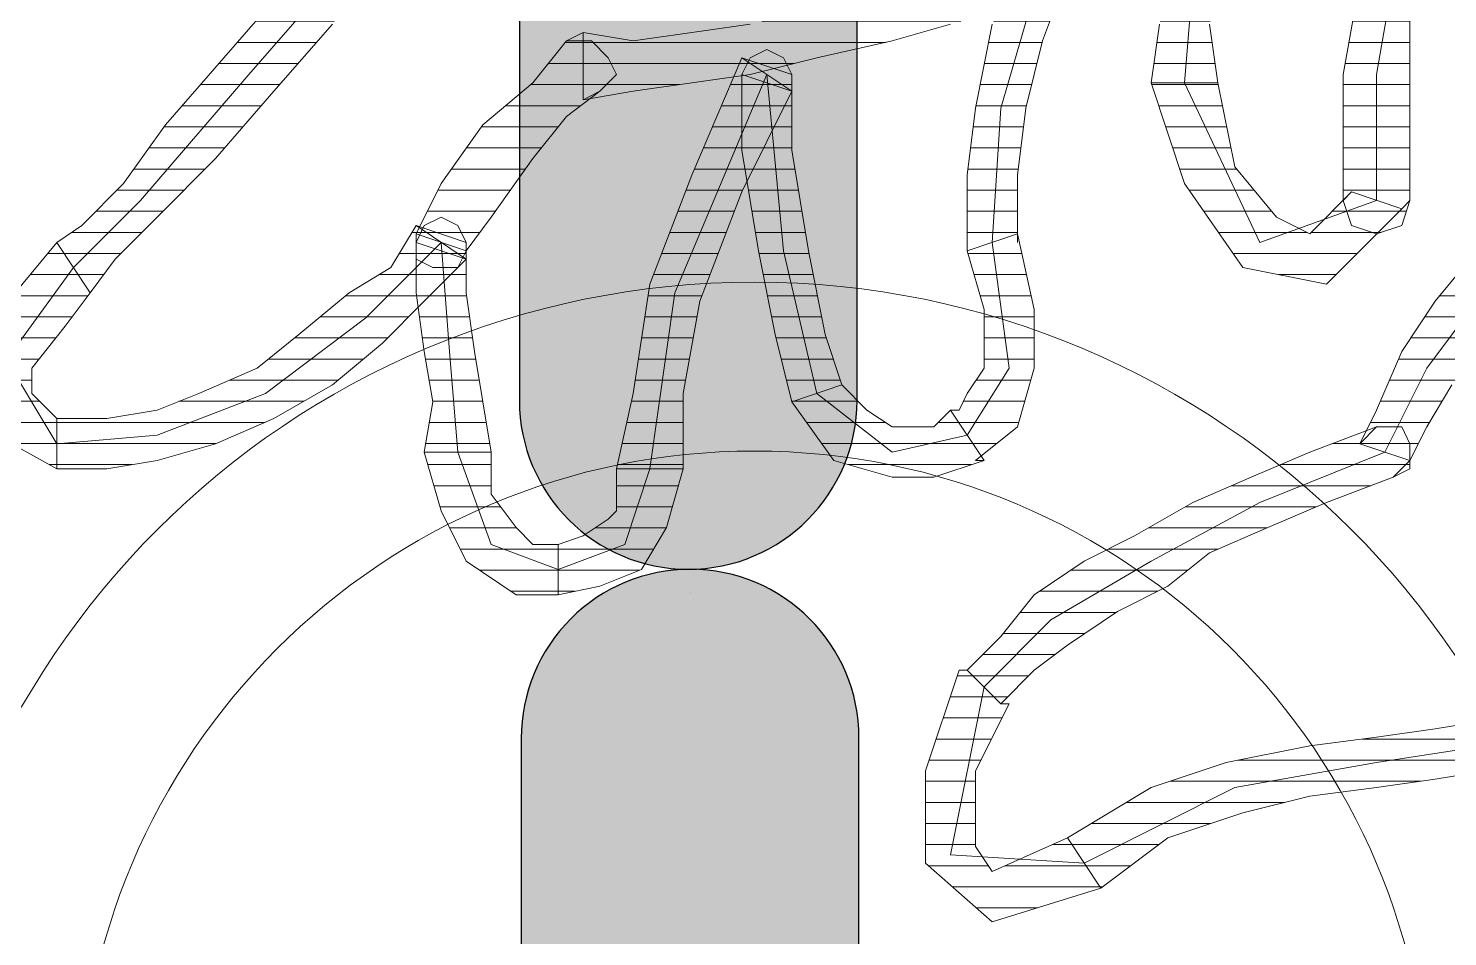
# Model space of a CAD drawing. Header units: centimetres. Extents: x 54005 to 61405, y 90310 to 94744.
# Drawn here: x 56651.72 to 56660.13, y 92053.86 to 92059.24 of the extents above; entities that cross this region are included whole.
import ezdxf

# ---------------------------------------------------------------- set-up
doc = ezdxf.new("R2010")
doc.units = ezdxf.units.CM
doc.header["$LTSCALE"] = 25
doc.layers.get('0').update_dxf_attribs({"lineweight": 0})
doc.layers.add('OC-Mutfak_Ekipman', color=252, linetype='Continuous')
pattern_1 = [(360, (-5108.51305, -673.59423), (1e-16, 0.125), [25])]

# ---------------------------------------------------------------- blocks, each defined once
blk = doc.blocks.new('ekmek')
at = {"layer": 'OC-Mutfak_Ekipman'}
h = blk.add_hatch(color=256, dxfattribs=at)
h.dxf.hatch_style = 1
h.paths.add_polyline_path([(2465.854, 3789.5533, 0.414197), (2464.8539, 3788.5534), (2464.8423, 3692.8634, 0.41423), (2465.8423, 3691.8633, 0.414197), (2466.8423, 3692.8632), (2466.8539, 3788.5532, 0.41423)])
h.paths.add_polyline_path([(2457.854, 3789.5538, 0.414197), (2456.8539, 3788.5539), (2456.8423, 3692.8639, 0.41423), (2457.8423, 3691.8638, 0.414197), (2458.8423, 3692.8637), (2458.8539, 3788.5537, 0.41423)])
h.paths.add_polyline_path([(2449.854, 3789.5543, 0.414197), (2448.8539, 3788.5545), (2448.8423, 3692.8645, 0.41423), (2449.8423, 3691.8643, 0.414197), (2450.8423, 3692.8642), (2450.8539, 3788.5542, 0.41423)])
h.paths.add_polyline_path([(2441.854, 3789.5549, 0.414197), (2440.8539, 3788.555), (2440.8423, 3692.865, 0.41423), (2441.8423, 3691.8649, 0.414197), (2442.8423, 3692.8647), (2442.8539, 3788.5547, 0.41423)])
h.paths.add_polyline_path([(2433.854, 3789.5554, 0.414197), (2432.8539, 3788.5555), (2432.8423, 3692.8655, 0.41423), (2433.8423, 3691.8654, 0.414197), (2434.8423, 3692.8653), (2434.8539, 3788.5553, 0.41423)])
h = blk.add_hatch(color=256, dxfattribs=at)
h.dxf.hatch_style = 1
h.paths.add_polyline_path([(2464.8423, 3587.8634, 0.414227), (2465.8423, 3586.8633, 0.4142), (2466.8423, 3587.8632), (2466.8539, 3690.8632, 0.414227), (2465.854, 3691.8633, 0.4142), (2464.8539, 3690.8634)])
h.paths.add_polyline_path([(2456.8423, 3587.8639, 0.414227), (2457.8423, 3586.8638, 0.4142), (2458.8423, 3587.8637), (2458.8539, 3690.8637, 0.414227), (2457.854, 3691.8638, 0.4142), (2456.8539, 3690.8639)])
h.paths.add_polyline_path([(2448.8423, 3587.8645, 0.414227), (2449.8423, 3586.8643, 0.4142), (2450.8423, 3587.8642), (2450.8539, 3690.8642, 0.414227), (2449.854, 3691.8643, 0.4142), (2448.8539, 3690.8645)])
h.paths.add_polyline_path([(2442.8539, 3690.8648, 0.414227), (2441.854, 3691.8649, 0.4142), (2440.8539, 3690.865), (2440.8423, 3587.865, 0.414227), (2441.8423, 3586.8649, 0.4142), (2442.8423, 3587.8648)])
h.paths.add_polyline_path([(2432.8423, 3587.8655, 0.414227), (2433.8423, 3586.8654, 0.4142), (2434.8423, 3587.8653), (2434.8539, 3690.8653, 0.414227), (2433.854, 3691.8654, 0.4142), (2432.8539, 3690.8655)])
for p, q in [((2464.8539, 3788.5534), (2464.8423, 3692.8634)), ((2466.8423, 3692.8632), (2466.8539, 3788.5532)), ((2466.8424, 3694.1254), (2466.8427, 3698.1254)), ((2465.8423, 3691.8633), (2465.8423, 3691.8633)), ((2465.854, 3691.8633), (2465.854, 3691.8633)), ((2465.854, 3691.7254), (2465.854, 3691.7254)), ((2464.8539, 3690.8634), (2464.8423, 3587.8634)), ((2466.8423, 3587.8632), (2466.8539, 3690.8632))]:
    blk.add_line(p, q, dxfattribs=at)
for centre, start, end in [((2465.8423, 3692.8633), 179.99627, 269.99627), ((2465.8423, 3692.8633), 269.99627, 359.99627), ((2465.8539, 3690.8633), 89.99627, 179.99627), ((2465.8539, 3690.8633), 359.99627, 89.99627)]:
    blk.add_arc(centre, 1, start, end, dxfattribs=at)
blk = doc.blocks.new('by')
at = {"ltscale": 30}
h = blk.add_hatch(dxfattribs=at)
h.set_pattern_fill('DC_LINES', color=256, scale=0.1, style=0)
h.set_pattern_definition(pattern_1)
edge = h.paths.add_edge_path(flags=0)
edge.add_line((6357.3152, 2243.5337), (6357.0183, 2243.335))
edge.add_line((6357.0183, 2243.335), (6356.7214, 2243.0369))
edge.add_line((6356.7214, 2243.0369), (6356.4245, 2242.6395))
edge.add_line((6356.4245, 2242.6395), (6356.0779, 2242.2422))
edge.add_line((6356.0779, 2242.2422), (6355.7322, 2241.8447))
edge.add_line((6355.7322, 2241.8447), (6355.3855, 2241.497))
edge.add_line((6355.3855, 2241.497), (6355.1384, 2241.2487))
edge.add_line((6355.1384, 2241.2487), (6354.99, 2241.0499))
edge.add_line((6354.99, 2241.0499), (6354.7917, 2241.348))
edge.add_line((6354.7917, 2241.348), (6354.9402, 2241.4473))
edge.add_line((6354.9402, 2241.4473), (6355.1872, 2241.6958))
edge.add_line((6355.1872, 2241.6958), (6355.4353, 2242.0435))
edge.add_line((6355.4353, 2242.0435), (6355.781, 2242.4409))
edge.add_line((6355.781, 2242.4409), (6356.1277, 2242.8383))
edge.add_line((6356.1277, 2242.8383), (6356.5232, 2243.2356))
edge.add_line((6356.5232, 2243.2356), (6356.82, 2243.5337))
edge.add_line((6356.82, 2243.5337), (6357.1169, 2243.8317))
h = blk.add_hatch(dxfattribs=at)
h.set_pattern_fill('DC_LINES', color=256, scale=0.1, style=0)
h.set_pattern_definition(pattern_1)
edge = h.paths.add_edge_path(flags=0)
edge.add_line((6362.4607, 2241.6461), (6362.4109, 2241.5964))
edge.add_line((6362.4109, 2241.5964), (6362.4109, 2241.8944))
edge.add_line((6362.4109, 2241.8944), (6362.4109, 2242.3415))
edge.add_line((6362.4109, 2242.3415), (6362.5095, 2242.888))
edge.add_line((6362.5095, 2242.888), (6362.6579, 2243.5337))
edge.add_line((6362.6579, 2243.5337), (6362.9548, 2243.4343))
edge.add_line((6362.9548, 2243.4343), (6362.8064, 2242.888))
edge.add_line((6362.8064, 2242.888), (6362.8064, 2242.3415))
edge.add_line((6362.8064, 2242.3415), (6362.8064, 2241.8944))
edge.add_line((6362.8064, 2241.8944), (6362.8064, 2241.5964))
edge.add_line((6362.8064, 2241.5964), (6362.7575, 2241.5468))
edge.add_line((6362.7575, 2241.5468), (6362.8064, 2241.5964))
edge.add_line((6362.8064, 2241.5964), (6362.7575, 2241.4473))
edge.add_line((6362.7575, 2241.4473), (6362.6091, 2241.3977))
edge.add_line((6362.6091, 2241.3977), (6362.4607, 2241.4473))
edge.add_line((6362.4607, 2241.4473), (6362.4109, 2241.5964))
h = blk.add_hatch(dxfattribs=at)
h.set_pattern_fill('DC_LINES', color=256, scale=0.1, style=0)
h.set_pattern_definition(pattern_1)
edge = h.paths.add_edge_path(flags=0)
edge.add_line((6361.5202, 2243.4343), (6361.7185, 2243.2854))
edge.add_line((6361.7185, 2243.2854), (6361.6687, 2243.0866))
edge.add_line((6361.6687, 2243.0866), (6361.6687, 2242.888))
edge.add_line((6361.6687, 2242.888), (6361.6198, 2242.6395))
edge.add_line((6361.6198, 2242.6395), (6361.6687, 2242.2918))
edge.add_line((6361.6687, 2242.2918), (6361.2732, 2242.2918))
edge.add_line((6361.2732, 2242.2918), (6361.323, 2242.6395))
edge.add_line((6361.323, 2242.6395), (6361.3718, 2242.888))
edge.add_line((6361.3718, 2242.888), (6361.3718, 2243.0866))
edge.add_line((6361.3718, 2243.0866), (6361.4216, 2243.2854))
edge.add_line((6361.4216, 2243.2854), (6361.6198, 2243.1362))
edge.add_line((6361.6198, 2243.1362), (6361.4216, 2243.2854))
edge.add_line((6361.4216, 2243.2854), (6361.4714, 2243.3847))
edge.add_line((6361.4714, 2243.3847), (6361.57, 2243.4343))
edge.add_line((6361.57, 2243.4343), (6361.6687, 2243.3847))
edge.add_line((6361.6687, 2243.3847), (6361.7185, 2243.2854))
h = blk.add_hatch(dxfattribs=at)
h.set_pattern_fill('DC_LINES', color=256, scale=0.1, style=0)
h.set_pattern_definition(pattern_1)
edge = h.paths.add_edge_path(flags=0)
edge.add_line((6360.6794, 2242.8383), (6360.4323, 2242.7389))
edge.add_line((6360.4323, 2242.7389), (6360.0857, 2242.6395))
edge.add_line((6360.0857, 2242.6395), (6359.739, 2242.5402))
edge.add_line((6359.739, 2242.5402), (6359.2937, 2242.4409))
edge.add_line((6359.2937, 2242.4409), (6358.8982, 2242.3415))
edge.add_line((6358.8982, 2242.3415), (6358.5525, 2242.2918))
edge.add_line((6358.5525, 2242.2918), (6358.2058, 2242.2422))
edge.add_line((6358.2058, 2242.2422), (6357.9089, 2242.1925))
edge.add_line((6357.9089, 2242.1925), (6357.9089, 2242.5899))
edge.add_line((6357.9089, 2242.5899), (6358.2058, 2242.5402))
edge.add_line((6358.2058, 2242.5402), (6358.5525, 2242.5899))
edge.add_line((6358.5525, 2242.5899), (6358.8982, 2242.6395))
edge.add_line((6358.8982, 2242.6395), (6359.2937, 2242.7389))
edge.add_line((6359.2937, 2242.7389), (6359.6404, 2242.8383))
edge.add_line((6359.6404, 2242.8383), (6359.987, 2242.9376))
edge.add_line((6359.987, 2242.9376), (6360.3327, 2243.0369))
edge.add_line((6360.3327, 2243.0369), (6360.5808, 2243.1362))
h = blk.add_hatch(dxfattribs=at)
h.set_pattern_fill('DC_LINES', color=256, scale=0.1, style=0)
h.set_pattern_definition(pattern_1)
edge = h.paths.add_edge_path(flags=0)
edge.add_line((6360.1843, 2241.2984), (6360.1843, 2241.348))
edge.add_line((6360.1843, 2241.348), (6360.1843, 2241.7454))
edge.add_line((6360.1843, 2241.7454), (6360.2341, 2242.1428))
edge.add_line((6360.2341, 2242.1428), (6360.3327, 2242.6395))
edge.add_line((6360.3327, 2242.6395), (6360.4812, 2243.0369))
edge.add_line((6360.4812, 2243.0369), (6360.778, 2242.9376))
edge.add_line((6360.778, 2242.9376), (6360.6296, 2242.5402))
edge.add_line((6360.6296, 2242.5402), (6360.531, 2242.1428))
edge.add_line((6360.531, 2242.1428), (6360.4812, 2241.7454))
edge.add_line((6360.4812, 2241.7454), (6360.4812, 2241.348))
edge.add_line((6360.4812, 2241.348), (6360.4812, 2241.3977))
h = blk.add_hatch(dxfattribs=at)
h.set_pattern_fill('DC_LINES', color=256, scale=0.1, style=0)
h.set_pattern_definition(pattern_1)
edge = h.paths.add_edge_path(flags=0)
edge.add_line((6357.9089, 2242.1925), (6358.0075, 2242.2422))
edge.add_line((6358.0075, 2242.2422), (6357.8103, 2242.0932))
edge.add_line((6357.8103, 2242.0932), (6357.612, 2241.8447))
edge.add_line((6357.612, 2241.8447), (6357.365, 2241.497))
edge.add_line((6357.365, 2241.497), (6357.2165, 2241.2984))
edge.add_line((6357.2165, 2241.2984), (6356.9197, 2241.3977))
edge.add_line((6356.9197, 2241.3977), (6357.0681, 2241.6958))
edge.add_line((6357.0681, 2241.6958), (6357.3152, 2242.0435))
edge.add_line((6357.3152, 2242.0435), (6357.612, 2242.2918))
edge.add_line((6357.612, 2242.2918), (6357.8103, 2242.5402))
edge.add_line((6357.8103, 2242.5402), (6357.9089, 2242.5899))
edge.add_line((6357.9089, 2242.5899), (6357.8103, 2242.5402))
edge.add_line((6357.8103, 2242.5402), (6357.9587, 2242.5402))
edge.add_line((6357.9587, 2242.5402), (6358.0573, 2242.4409))
edge.add_line((6358.0573, 2242.4409), (6358.1072, 2242.3415))
edge.add_line((6358.1072, 2242.3415), (6358.0075, 2242.2422))
h = blk.add_hatch(dxfattribs=at)
h.set_pattern_fill('DC_LINES', color=256, scale=0.1, style=0)
h.set_pattern_definition(pattern_1)
edge = h.paths.add_edge_path(flags=0)
edge.add_line((6358.1072, 2240.0069), (6358.2058, 2240.4539))
edge.add_line((6358.2058, 2240.4539), (6358.3044, 2241.0997))
edge.add_line((6358.3044, 2241.0997), (6358.5525, 2241.7454))
edge.add_line((6358.5525, 2241.7454), (6358.8484, 2242.4409))
edge.add_line((6358.8484, 2242.4409), (6359.1452, 2242.2422))
edge.add_line((6359.1452, 2242.2422), (6358.8484, 2241.6461))
edge.add_line((6358.8484, 2241.6461), (6358.6013, 2241.0003))
edge.add_line((6358.6013, 2241.0003), (6358.5027, 2240.4539))
edge.add_line((6358.5027, 2240.4539), (6358.5027, 2240.0069))
h = blk.add_hatch(dxfattribs=at)
h.set_pattern_fill('DC_LINES', color=256, scale=0.1, style=0)
h.set_pattern_definition(pattern_1)
edge = h.paths.add_edge_path(flags=0)
edge.add_line((6358.8484, 2242.4409), (6359.1452, 2242.3415))
edge.add_line((6359.1452, 2242.3415), (6359.1452, 2241.8944))
edge.add_line((6359.1452, 2241.8944), (6359.2448, 2241.2984))
edge.add_line((6359.2448, 2241.2984), (6359.3435, 2240.8016))
edge.add_line((6359.3435, 2240.8016), (6359.4421, 2240.5036))
edge.add_line((6359.4421, 2240.5036), (6359.1452, 2240.4043))
edge.add_line((6359.1452, 2240.4043), (6359.0466, 2240.8016))
edge.add_line((6359.0466, 2240.8016), (6358.948, 2241.2984))
edge.add_line((6358.948, 2241.2984), (6358.8484, 2241.8944))
edge.add_line((6358.8484, 2241.8944), (6358.8484, 2242.3415))
edge.add_line((6358.8484, 2242.3415), (6359.1452, 2242.2422))
edge.add_line((6359.1452, 2242.2422), (6358.8484, 2242.3415))
edge.add_line((6358.8484, 2242.3415), (6358.8982, 2242.4409))
edge.add_line((6358.8982, 2242.4409), (6358.9978, 2242.4906))
edge.add_line((6358.9978, 2242.4906), (6359.0964, 2242.4409))
edge.add_line((6359.0964, 2242.4409), (6359.1452, 2242.3415))
h = blk.add_hatch(dxfattribs=at)
h.set_pattern_fill('DC_LINES', color=256, scale=0.1, style=0)
h.set_pattern_definition(pattern_1)
edge = h.paths.add_edge_path(flags=0)
edge.add_line((6364.489, 2242.3912), (6364.489, 2242.0932))
edge.add_line((6364.489, 2242.0932), (6364.2419, 2241.8944))
edge.add_line((6364.2419, 2241.8944), (6363.9939, 2241.6958))
edge.add_line((6363.9939, 2241.6958), (6363.697, 2241.4473))
edge.add_line((6363.697, 2241.4473), (6363.4997, 2241.0997))
edge.add_line((6363.4997, 2241.0997), (6363.2517, 2240.8016))
edge.add_line((6363.2517, 2240.8016), (6363.0544, 2240.5036))
edge.add_line((6363.0544, 2240.5036), (6362.906, 2240.2552))
edge.add_line((6362.906, 2240.2552), (6362.8064, 2240.0565))
edge.add_line((6362.8064, 2240.0565), (6362.5095, 2240.1558))
edge.add_line((6362.5095, 2240.1558), (6362.6091, 2240.3546))
edge.add_line((6362.6091, 2240.3546), (6362.7575, 2240.7023))
edge.add_line((6362.7575, 2240.7023), (6362.9548, 2241.0003))
edge.add_line((6362.9548, 2241.0003), (6363.2029, 2241.2984))
edge.add_line((6363.2029, 2241.2984), (6363.4997, 2241.6461))
edge.add_line((6363.4997, 2241.6461), (6363.7966, 2241.8944))
edge.add_line((6363.7966, 2241.8944), (6364.0437, 2242.1925))
edge.add_line((6364.0437, 2242.1925), (6364.3904, 2242.3912))
edge.add_line((6364.3904, 2242.3912), (6364.3904, 2242.0932))
edge.add_line((6364.3904, 2242.0932), (6364.3904, 2242.3912))
edge.add_line((6364.3904, 2242.3912), (6364.5388, 2242.3912))
edge.add_line((6364.5388, 2242.3912), (6364.5876, 2242.2918))
edge.add_line((6364.5876, 2242.2918), (6364.5876, 2242.1428))
edge.add_line((6364.5876, 2242.1428), (6364.489, 2242.0932))
h = blk.add_hatch(dxfattribs=at)
h.set_pattern_fill('DC_LINES', color=256, scale=0.1, style=0)
h.set_pattern_definition(pattern_1)
edge = h.paths.add_edge_path(flags=0)
edge.add_line((6361.6687, 2242.2918), (6361.7683, 2241.7951))
edge.add_line((6361.7683, 2241.7951), (6362.0154, 2241.497))
edge.add_line((6362.0154, 2241.497), (6362.2136, 2241.3977))
edge.add_line((6362.2136, 2241.3977), (6362.4607, 2241.6461))
edge.add_line((6362.4607, 2241.6461), (6362.7575, 2241.5468))
edge.add_line((6362.7575, 2241.5468), (6362.3122, 2241.0997))
edge.add_line((6362.3122, 2241.0997), (6361.8171, 2241.199))
edge.add_line((6361.8171, 2241.199), (6361.4714, 2241.6958))
edge.add_line((6361.4714, 2241.6958), (6361.2732, 2242.2918))
h = blk.add_hatch(dxfattribs=at)
h.set_pattern_fill('DC_LINES', color=256, scale=0.1, style=0)
h.set_pattern_definition(pattern_1)
edge = h.paths.add_edge_path(flags=0)
edge.add_line((6354.7917, 2240.3048), (6355.0886, 2240.3048))
edge.add_line((6355.0886, 2240.3048), (6355.3855, 2240.3546))
edge.add_line((6355.3855, 2240.3546), (6355.6325, 2240.4539))
edge.add_line((6355.6325, 2240.4539), (6355.9792, 2240.6029))
edge.add_line((6355.9792, 2240.6029), (6356.2263, 2240.8016))
edge.add_line((6356.2263, 2240.8016), (6356.5232, 2241.0499))
edge.add_line((6356.5232, 2241.0499), (6356.7712, 2241.199))
edge.add_line((6356.7712, 2241.199), (6356.9197, 2241.4473))
edge.add_line((6356.9197, 2241.4473), (6357.2165, 2241.2487))
edge.add_line((6357.2165, 2241.2487), (6356.9685, 2241.0003))
edge.add_line((6356.9685, 2241.0003), (6356.7214, 2240.7519))
edge.add_line((6356.7214, 2240.7519), (6356.4245, 2240.5036))
edge.add_line((6356.4245, 2240.5036), (6356.0779, 2240.3048))
edge.add_line((6356.0779, 2240.3048), (6355.7322, 2240.1558))
edge.add_line((6355.7322, 2240.1558), (6355.3855, 2240.0565))
edge.add_line((6355.3855, 2240.0565), (6355.0886, 2240.0069))
edge.add_line((6355.0886, 2240.0069), (6354.7917, 2240.0069))
h = blk.add_hatch(dxfattribs=at)
h.set_pattern_fill('DC_LINES', color=256, scale=0.1, style=0)
h.set_pattern_definition(pattern_1)
edge = h.paths.add_edge_path(flags=0)
edge.add_line((6356.9197, 2241.4473), (6357.2165, 2241.348))
edge.add_line((6357.2165, 2241.348), (6357.2165, 2241.0499))
edge.add_line((6357.2165, 2241.0499), (6357.2654, 2240.7023))
edge.add_line((6357.2654, 2240.7023), (6357.3152, 2240.4043))
edge.add_line((6357.3152, 2240.4043), (6357.365, 2240.1062))
edge.add_line((6357.365, 2240.1062), (6356.9685, 2240.1062))
edge.add_line((6356.9685, 2240.1062), (6357.0183, 2240.4043))
edge.add_line((6357.0183, 2240.4043), (6356.9685, 2240.7023))
edge.add_line((6356.9685, 2240.7023), (6356.9197, 2241.0499))
edge.add_line((6356.9197, 2241.0499), (6356.9197, 2241.348))
edge.add_line((6356.9197, 2241.348), (6357.2165, 2241.2487))
edge.add_line((6357.2165, 2241.2487), (6356.9197, 2241.348))
edge.add_line((6356.9197, 2241.348), (6356.9685, 2241.4473))
edge.add_line((6356.9685, 2241.4473), (6357.0681, 2241.497))
edge.add_line((6357.0681, 2241.497), (6357.1667, 2241.4473))
edge.add_line((6357.1667, 2241.4473), (6357.2165, 2241.348))
h = blk.add_hatch(dxfattribs=at)
h.set_pattern_fill('DC_LINES', color=256, scale=0.1, style=0)
h.set_pattern_definition(pattern_1)
edge = h.paths.add_edge_path(flags=0)
edge.add_line((6354.99, 2241.0499), (6354.8415, 2240.8513))
edge.add_line((6354.8415, 2240.8513), (6354.6433, 2240.6029))
edge.add_line((6354.6433, 2240.6029), (6354.6433, 2240.4539))
edge.add_line((6354.6433, 2240.4539), (6354.7917, 2240.3048))
edge.add_line((6354.7917, 2240.3048), (6354.7917, 2240.0069))
edge.add_line((6354.7917, 2240.0069), (6354.3464, 2240.2552))
edge.add_line((6354.3464, 2240.2552), (6354.3464, 2240.7023))
edge.add_line((6354.3464, 2240.7023), (6354.5447, 2241.0499))
edge.add_line((6354.5447, 2241.0499), (6354.7917, 2241.348))
h = blk.add_hatch(dxfattribs=at)
h.set_pattern_fill('DC_LINES', color=256, scale=0.1, style=0)
h.set_pattern_definition(pattern_1)
edge = h.paths.add_edge_path(flags=0)
edge.add_line((6357.2165, 2241.2984), (6357.1667, 2241.199))
edge.add_line((6357.1667, 2241.199), (6357.0183, 2241.199))
edge.add_line((6357.0183, 2241.199), (6356.9197, 2241.2487))
edge.add_line((6356.9197, 2241.2487), (6356.9197, 2241.3977))
h = blk.add_hatch(dxfattribs=at)
h.set_pattern_fill('DC_LINES', color=256, scale=0.1, style=0)
h.set_pattern_definition(pattern_1)
edge = h.paths.add_edge_path(flags=0)
edge.add_line((6360.0857, 2240.3546), (6360.1355, 2240.3546))
edge.add_line((6360.1355, 2240.3546), (6360.1843, 2240.4539))
edge.add_line((6360.1843, 2240.4539), (6360.2839, 2240.6029))
edge.add_line((6360.2839, 2240.6029), (6360.2839, 2240.9506))
edge.add_line((6360.2839, 2240.9506), (6360.1843, 2241.2984))
edge.add_line((6360.1843, 2241.2984), (6360.4812, 2241.3977))
edge.add_line((6360.4812, 2241.3977), (6360.5808, 2240.9506))
edge.add_line((6360.5808, 2240.9506), (6360.5808, 2240.6029))
edge.add_line((6360.5808, 2240.6029), (6360.4812, 2240.2552))
edge.add_line((6360.4812, 2240.2552), (6360.2341, 2240.0565))
edge.add_line((6360.2341, 2240.0565), (6360.2839, 2240.0565))
h = blk.add_hatch(dxfattribs=at)
h.set_pattern_fill('DC_LINES', color=256, scale=0.1, style=0)
h.set_pattern_definition(pattern_1)
edge = h.paths.add_edge_path(flags=0)
edge.add_line((6359.4421, 2240.5036), (6359.5905, 2240.3546))
edge.add_line((6359.5905, 2240.3546), (6359.739, 2240.2552))
edge.add_line((6359.739, 2240.2552), (6359.987, 2240.2552))
edge.add_line((6359.987, 2240.2552), (6360.0857, 2240.3546))
edge.add_line((6360.0857, 2240.3546), (6360.2839, 2240.0565))
edge.add_line((6360.2839, 2240.0565), (6359.987, 2239.9572))
edge.add_line((6359.987, 2239.9572), (6359.739, 2239.9572))
edge.add_line((6359.739, 2239.9572), (6359.3933, 2240.0565))
edge.add_line((6359.3933, 2240.0565), (6359.1452, 2240.4043))
h = blk.add_hatch(dxfattribs=at)
h.set_pattern_fill('DC_LINES', color=256, scale=0.1, style=0)
h.set_pattern_definition(pattern_1)
edge = h.paths.add_edge_path(flags=0)
edge.add_line((6362.8064, 2240.0565), (6362.7077, 2239.9572))
edge.add_line((6362.7077, 2239.9572), (6362.3122, 2239.8081))
edge.add_line((6362.3122, 2239.8081), (6361.9655, 2239.6591))
edge.add_line((6361.9655, 2239.6591), (6361.6198, 2239.5101))
edge.add_line((6361.6198, 2239.5101), (6361.3718, 2239.3114))
edge.add_line((6361.3718, 2239.3114), (6361.0749, 2239.1624))
edge.add_line((6361.0749, 2239.1624), (6360.778, 2238.9637))
edge.add_line((6360.778, 2238.9637), (6360.5808, 2238.8147))
edge.add_line((6360.5808, 2238.8147), (6360.3825, 2238.616))
edge.add_line((6360.3825, 2238.616), (6360.1843, 2238.8147))
edge.add_line((6360.1843, 2238.8147), (6360.3825, 2239.0133))
edge.add_line((6360.3825, 2239.0133), (6360.5808, 2239.2617))
edge.add_line((6360.5808, 2239.2617), (6360.8777, 2239.4604))
edge.add_line((6360.8777, 2239.4604), (6361.1745, 2239.6095))
edge.add_line((6361.1745, 2239.6095), (6361.5202, 2239.8081))
edge.add_line((6361.5202, 2239.8081), (6361.8669, 2239.9572))
edge.add_line((6361.8669, 2239.9572), (6362.2136, 2240.1062))
edge.add_line((6362.2136, 2240.1062), (6362.6091, 2240.2552))
edge.add_line((6362.6091, 2240.2552), (6362.5095, 2240.1558))
edge.add_line((6362.5095, 2240.1558), (6362.6091, 2240.2552))
edge.add_line((6362.6091, 2240.2552), (6362.7575, 2240.2552))
edge.add_line((6362.7575, 2240.2552), (6362.8064, 2240.1558))
edge.add_line((6362.8064, 2240.1558), (6362.8064, 2240.0069))
edge.add_line((6362.8064, 2240.0069), (6362.7077, 2239.9572))
h = blk.add_hatch(dxfattribs=at)
h.set_pattern_fill('DC_LINES', color=256, scale=0.1, style=0)
h.set_pattern_definition(pattern_1)
edge = h.paths.add_edge_path(flags=0)
edge.add_line((6357.365, 2240.1062), (6357.365, 2239.8577))
edge.add_line((6357.365, 2239.8577), (6357.5134, 2239.6591))
edge.add_line((6357.5134, 2239.6591), (6357.612, 2239.5598))
edge.add_line((6357.612, 2239.5598), (6357.7605, 2239.5598))
edge.add_line((6357.7605, 2239.5598), (6357.7605, 2239.2617))
edge.add_line((6357.7605, 2239.2617), (6357.5134, 2239.2617))
edge.add_line((6357.5134, 2239.2617), (6357.2165, 2239.4604))
edge.add_line((6357.2165, 2239.4604), (6357.0681, 2239.7584))
edge.add_line((6357.0681, 2239.7584), (6356.9685, 2240.1062))
h = blk.add_hatch(dxfattribs=at)
h.set_pattern_fill('DC_LINES', color=256, scale=0.1, style=0)
h.set_pattern_definition(pattern_1)
edge = h.paths.add_edge_path(flags=0)
edge.add_line((6357.7605, 2239.5598), (6357.9089, 2239.6095))
edge.add_line((6357.9089, 2239.6095), (6358.0573, 2239.7088))
edge.add_line((6358.0573, 2239.7088), (6358.1072, 2239.7584))
edge.add_line((6358.1072, 2239.7584), (6358.1072, 2240.0069))
edge.add_line((6358.1072, 2240.0069), (6358.5027, 2240.0069))
edge.add_line((6358.5027, 2240.0069), (6358.403, 2239.6591))
edge.add_line((6358.403, 2239.6591), (6358.2556, 2239.4108))
edge.add_line((6358.2556, 2239.4108), (6358.0075, 2239.3114))
edge.add_line((6358.0075, 2239.3114), (6357.7605, 2239.2617))
h = blk.add_hatch(dxfattribs=at)
h.set_pattern_fill('DC_LINES', color=256, scale=0.1, style=0)
h.set_pattern_definition(pattern_1)
edge = h.paths.add_edge_path(flags=0)
edge.add_line((6360.3825, 2238.616), (6360.4323, 2238.616))
edge.add_line((6360.4323, 2238.616), (6360.2341, 2238.2185))
edge.add_line((6360.2341, 2238.2185), (6360.2341, 2237.7714))
edge.add_line((6360.2341, 2237.7714), (6360.3327, 2237.6225))
edge.add_line((6360.3327, 2237.6225), (6360.778, 2237.8212))
edge.add_line((6360.778, 2237.8212), (6360.9763, 2237.5231))
edge.add_line((6360.9763, 2237.5231), (6360.3327, 2237.3244))
edge.add_line((6360.3327, 2237.3244), (6359.9372, 2237.6722))
edge.add_line((6359.9372, 2237.6722), (6359.9372, 2238.2185))
edge.add_line((6359.9372, 2238.2185), (6360.1355, 2238.8147))
edge.add_line((6360.1355, 2238.8147), (6360.1843, 2238.8147))
h = blk.add_hatch(dxfattribs=at)
h.set_pattern_fill('DC_LINES', color=256, scale=0.1, style=0)
h.set_pattern_definition(pattern_1)
edge = h.paths.add_edge_path(flags=0)
edge.add_line((6360.778, 2237.8212), (6361.2732, 2238.1192))
edge.add_line((6361.2732, 2238.1192), (6361.7185, 2238.2682))
edge.add_line((6361.7185, 2238.2682), (6362.2136, 2238.3676))
edge.add_line((6362.2136, 2238.3676), (6362.6091, 2238.4173))
edge.add_line((6362.6091, 2238.4173), (6362.9548, 2238.4669))
edge.add_line((6362.9548, 2238.4669), (6363.2517, 2238.5166))
edge.add_line((6363.2517, 2238.5166), (6363.4499, 2238.5662))
edge.add_line((6363.4499, 2238.5662), (6363.5984, 2238.6656))
edge.add_line((6363.5984, 2238.6656), (6363.7966, 2238.4669))
edge.add_line((6363.7966, 2238.4669), (6363.5486, 2238.2682))
edge.add_line((6363.5486, 2238.2682), (6363.2517, 2238.2185))
edge.add_line((6363.2517, 2238.2185), (6362.9548, 2238.1689))
edge.add_line((6362.9548, 2238.1689), (6362.6091, 2238.1192))
edge.add_line((6362.6091, 2238.1192), (6362.2136, 2238.0695))
edge.add_line((6362.2136, 2238.0695), (6361.8171, 2237.9702))
edge.add_line((6361.8171, 2237.9702), (6361.3718, 2237.8212))
edge.add_line((6361.3718, 2237.8212), (6360.9763, 2237.5231))
for p, q in [((6362.8064, 2243.484, -4.5045), (6362.6091, 2242.3415, -4.5045)), ((6355.9294, 2242.3415, -4.5045), (6356.6228, 2243.1362, -4.5045)), ((6360.6296, 2242.9873, -4.5045), (6360.3825, 2242.1428, -4.5045)), ((6360.778, 2242.9376, -4.5045), (6360.6296, 2242.5402, -4.5045)), ((6361.4714, 2242.2918, -4.5045), (6361.5202, 2242.888, -4.5045)), ((6362.4109, 2242.3415, -4.5045), (6362.5095, 2242.888, -4.5045)), ((6362.8064, 2242.888, -4.5045), (6362.8064, 2242.3415, -4.5045)), ((6355.781, 2242.4409, -4.5045), (6356.1277, 2242.8383, -4.5045)), ((6356.4245, 2242.6395, -4.5045), (6356.0779, 2242.2422, -4.5045)), ((6358.5525, 2242.5899, -4.5045), (6358.8982, 2242.6395, -4.5045)), ((6360.0857, 2242.6395, -4.5045), (6359.739, 2242.5402, -4.5045)), ((6360.2341, 2242.1428, -4.5045), (6360.3327, 2242.6395, -4.5045)), ((6361.2732, 2242.2918, -4.5045), (6361.323, 2242.6395, -4.5045)), ((6361.6198, 2242.6395, -4.5045), (6361.6687, 2242.2918, -4.5045)), ((6357.612, 2242.2918, -4.5045), (6357.8103, 2242.5402, -4.5045)), ((6357.8103, 2242.5402, -4.5045), (6357.9089, 2242.5899, -4.5045)), ((6357.9089, 2242.5899, -4.5045), (6357.8103, 2242.5402, -4.5045)), ((6357.8103, 2242.5402, -4.5045), (6357.9587, 2242.5402, -4.5045)), ((6357.9089, 2242.1925, -4.5045), (6357.9089, 2242.5899, -4.5045)), ((6357.9089, 2242.5899, -4.5045), (6358.2058, 2242.5402, -4.5045)), ((6357.9587, 2242.5402, -4.5045), (6358.0573, 2242.4409, -4.5045)), ((6358.2058, 2242.5402, -4.5045), (6358.5525, 2242.5899, -4.5045)), ((6359.739, 2242.5402, -4.5045), (6359.2937, 2242.4409, -4.5045)), ((6360.6296, 2242.5402, -4.5045), (6360.531, 2242.1428, -4.5045)), ((6355.4353, 2242.0435, -4.5045), (6355.781, 2242.4409, -4.5045)), ((6358.0573, 2242.4409, -4.5045), (6358.1072, 2242.3415, -4.5045)), ((6358.5525, 2241.7454, -4.5045), (6358.8484, 2242.4409, -4.5045)), ((6358.8484, 2242.4409, -4.5045), (6359.1452, 2242.3415, -4.5045)), ((6358.8484, 2242.3415, -4.5045), (6358.8982, 2242.4409, -4.5045)), ((6359.1452, 2242.3415, -4.5045), (6358.8484, 2242.4409, -4.5045)), ((6358.8484, 2242.4409, -4.5045), (6358.8484, 2242.4409, -4.5045)), ((6358.8484, 2242.4409, -4.5045), (6359.1452, 2242.2422, -4.5045)), ((6358.8982, 2242.4409, -4.5045), (6358.9978, 2242.4906, -4.5045)), ((6359.2937, 2242.4409, -4.5045), (6358.8982, 2242.3415, -4.5045)), ((6358.9978, 2242.4906, -4.5045), (6359.0964, 2242.4409, -4.5045)), ((6359.0964, 2242.4409, -4.5045), (6359.1452, 2242.3415, -4.5045)), ((6355.2868, 2241.5964, -4.5045), (6355.9294, 2242.3415, -4.5045)), ((6358.1072, 2242.3415, -4.5045), (6358.0075, 2242.2422, -4.5045)), ((6358.9978, 2242.3415, -4.5045), (6358.4529, 2241.0499, -4.5045)), ((6358.8982, 2242.3415, -4.5045), (6358.5525, 2242.2918, -4.5045)), ((6358.8484, 2241.8944, -4.5045), (6358.8484, 2242.3415, -4.5045)), ((6358.8484, 2242.3415, -4.5045), (6359.1452, 2242.2422, -4.5045)), ((6359.1452, 2242.2422, -4.5045), (6358.8484, 2242.3415, -4.5045)), ((6359.0964, 2241.2984, -4.5045), (6358.9978, 2242.3415, -4.5045)), ((6359.1452, 2242.3415, -4.5045), (6359.1452, 2241.8944, -4.5045)), ((6362.4109, 2241.8944, -4.5045), (6362.4109, 2242.3415, -4.5045)), ((6362.6091, 2242.3415, -4.5045), (6362.6091, 2241.5964, -4.5045)), ((6362.8064, 2242.3415, -4.5045), (6362.8064, 2241.8944, -4.5045)), ((6357.3152, 2242.0435, -4.5045), (6357.612, 2242.2918, -4.5045)), ((6358.5525, 2242.2918, -4.5045), (6358.2058, 2242.2422, -4.5045)), ((6361.4714, 2241.6958, -4.5045), (6361.2732, 2242.2918, -4.5045)), ((6361.2732, 2242.2918, -4.5045), (6361.2732, 2242.2918, -4.5045)), ((6361.2732, 2242.2918, -4.5045), (6361.6687, 2242.2918, -4.5045)), ((6361.6687, 2242.2918, -4.5045), (6361.2732, 2242.2918, -4.5045)), ((6361.9167, 2241.348, -4.5045), (6361.4714, 2242.2918, -4.5045)), ((6361.6687, 2242.2918, -4.5045), (6361.6687, 2242.2918, -4.5045)), ((6361.6687, 2242.2918, -4.5045), (6361.7683, 2241.7951, -4.5045)), ((6361.6687, 2242.2918, -4.5045), (6361.6687, 2242.2918, -4.5045)), ((6356.0779, 2242.2422, -4.5045), (6355.7322, 2241.8447, -4.5045)), ((6358.0075, 2242.2422, -4.5045), (6357.8103, 2242.0932, -4.5045)), ((6358.2058, 2242.2422, -4.5045), (6357.9089, 2242.1925, -4.5045)), ((6357.9089, 2242.1925, -4.5045), (6358.0075, 2242.2422, -4.5045)), ((6358.0075, 2242.2422, -4.5045), (6357.9089, 2242.1925, -4.5045)), ((6357.9089, 2242.1925, -4.5045), (6357.9089, 2242.1925, -4.5045)), ((6359.1452, 2242.2422, -4.5045), (6358.8484, 2241.6461, -4.5045)), ((6357.8103, 2242.0932, -4.5045), (6357.612, 2241.8447, -4.5045)), ((6360.1843, 2241.7454, -4.5045), (6360.2341, 2242.1428, -4.5045)), ((6360.3825, 2242.1428, -4.5045), (6360.3327, 2241.348, -4.5045)), ((6360.531, 2242.1428, -4.5045), (6360.4812, 2241.7454, -4.5045)), ((6355.1872, 2241.6958, -4.5045), (6355.4353, 2242.0435, -4.5045)), ((6357.0681, 2241.6958, -4.5045), (6357.3152, 2242.0435, -4.5045)), ((6355.7322, 2241.8447, -4.5045), (6355.3855, 2241.497, -4.5045)), ((6357.612, 2241.8447, -4.5045), (6357.365, 2241.497, -4.5045)), ((6358.948, 2241.2984, -4.5045), (6358.8484, 2241.8944, -4.5045)), ((6359.1452, 2241.8944, -4.5045), (6359.2448, 2241.2984, -4.5045)), ((6362.4109, 2241.5964, -4.5045), (6362.4109, 2241.8944, -4.5045)), ((6362.8064, 2241.8944, -4.5045), (6362.8064, 2241.5964, -4.5045)), ((6361.7683, 2241.7951, -4.5045), (6362.0154, 2241.497, -4.5045)), ((6354.9402, 2241.4473, -4.5045), (6355.1872, 2241.6958, -4.5045)), ((6356.9197, 2241.3977, -4.5045), (6357.0681, 2241.6958, -4.5045)), ((6358.3044, 2241.0997, -4.5045), (6358.5525, 2241.7454, -4.5045)), ((6360.1843, 2241.348, -4.5045), (6360.1843, 2241.7454, -4.5045)), ((6360.4812, 2241.7454, -4.5045), (6360.4812, 2241.348, -4.5045)), ((6361.8171, 2241.199, -4.5045), (6361.4714, 2241.6958, -4.5045)), ((6354.8913, 2241.199, -4.5045), (6355.2868, 2241.5964, -4.5045)), ((6358.8484, 2241.6461, -4.5045), (6358.6013, 2241.0003, -4.5045)), ((6362.6091, 2241.5964, -4.5045), (6361.9167, 2241.348, -4.5045)), ((6362.2136, 2241.3977, -4.5045), (6362.4607, 2241.6461, -4.5045)), ((6362.4607, 2241.6461, -4.5045), (6362.4109, 2241.5964, -4.5045)), ((6362.4109, 2241.5964, -4.5045), (6362.4607, 2241.6461, -4.5045)), ((6362.4607, 2241.4473, -4.5045), (6362.4109, 2241.5964, -4.5045)), ((6362.4607, 2241.6461, -4.5045), (6362.7575, 2241.5468, -4.5045)), ((6362.4607, 2241.6461, -4.5045), (6362.4607, 2241.6461, -4.5045)), ((6362.8064, 2241.5964, -4.5045), (6362.7575, 2241.5468, -4.5045)), ((6362.7575, 2241.5468, -4.5045), (6362.8064, 2241.5964, -4.5045)), ((6362.8064, 2241.5964, -4.5045), (6362.7575, 2241.4473, -4.5045)), ((6362.7575, 2241.5468, -4.5045), (6362.3122, 2241.0997, -4.5045)), ((6354.7917, 2241.348, -4.5045), (6354.9402, 2241.4473, -4.5045)), ((6355.3855, 2241.497, -4.5045), (6355.1384, 2241.2487, -4.5045)), ((6356.7712, 2241.199, -4.5045), (6356.9197, 2241.4473, -4.5045)), ((6356.9197, 2241.4473, -4.5045), (6357.2165, 2241.348, -4.5045)), ((6356.9197, 2241.348, -4.5045), (6356.9685, 2241.4473, -4.5045)), ((6357.2165, 2241.348, -4.5045), (6356.9197, 2241.4473, -4.5045)), ((6356.9197, 2241.4473, -4.5045), (6356.9197, 2241.4473, -4.5045)), ((6356.9197, 2241.4473, -4.5045), (6357.2165, 2241.2487, -4.5045)), ((6356.9685, 2241.4473, -4.5045), (6357.0681, 2241.497, -4.5045)), ((6357.0681, 2241.497, -4.5045), (6357.1667, 2241.4473, -4.5045)), ((6357.1667, 2241.4473, -4.5045), (6357.2165, 2241.348, -4.5045)), ((6357.365, 2241.497, -4.5045), (6357.2165, 2241.2984, -4.5045)), ((6362.0154, 2241.497, -4.5045), (6362.2136, 2241.3977, -4.5045)), ((6362.6091, 2241.3977, -4.5045), (6362.4607, 2241.4473, -4.5045)), ((6362.7575, 2241.4473, -4.5045), (6362.6091, 2241.3977, -4.5045)), ((6354.5447, 2241.0499, -4.5045), (6354.7917, 2241.348, -4.5045)), ((6354.99, 2241.0499, -4.5045), (6354.7917, 2241.348, -4.5045)), ((6354.7917, 2241.348, -4.5045), (6354.7917, 2241.348, -4.5045)), ((6354.7917, 2241.348, -4.5045), (6354.99, 2241.0499, -4.5045)), ((6357.0681, 2241.348, -4.5045), (6356.6228, 2240.901, -4.5045)), ((6357.2165, 2241.2984, -4.5045), (6356.9197, 2241.3977, -4.5045)), ((6356.9197, 2241.2487, -4.5045), (6356.9197, 2241.3977, -4.5045)), ((6356.9197, 2241.3977, -4.5045), (6357.2165, 2241.2984, -4.5045)), ((6356.9197, 2241.0499, -4.5045), (6356.9197, 2241.348, -4.5045)), ((6356.9197, 2241.348, -4.5045), (6357.2165, 2241.2487, -4.5045)), ((6357.2165, 2241.2487, -4.5045), (6356.9197, 2241.348, -4.5045)), ((6357.1169, 2240.7023, -4.5045), (6357.0681, 2241.348, -4.5045)), ((6357.2165, 2241.348, -4.5045), (6357.2165, 2241.0499, -4.5045)), ((6360.4812, 2241.3977, -4.5045), (6360.1843, 2241.2984, -4.5045)), ((6360.1843, 2241.2984, -4.5045), (6360.4812, 2241.3977, -4.5045)), ((6360.1843, 2241.2984, -4.5045), (6360.1843, 2241.348, -4.5045)), ((6360.3327, 2241.348, -4.5045), (6360.4323, 2240.6029, -4.5045)), ((6360.4812, 2241.348, -4.5045), (6360.4812, 2241.3977, -4.5045)), ((6360.4812, 2241.3977, -4.5045), (6360.5808, 2240.9506, -4.5045)), ((6355.1384, 2241.2487, -4.5045), (6354.99, 2241.0499, -4.5045)), ((6357.0183, 2241.199, -4.5045), (6356.9197, 2241.2487, -4.5045)), ((6357.2165, 2241.2487, -4.5045), (6356.9685, 2241.0003, -4.5045)), ((6357.2165, 2241.2984, -4.5045), (6357.1667, 2241.199, -4.5045)), ((6357.2165, 2241.2984, -4.5045), (6357.2165, 2241.2984, -4.5045)), ((6359.0466, 2240.8016, -4.5045), (6358.948, 2241.2984, -4.5045)), ((6359.2937, 2240.4539, -4.5045), (6359.0964, 2241.2984, -4.5045)), ((6359.2448, 2241.2984, -4.5045), (6359.3435, 2240.8016, -4.5045)), ((6360.1843, 2241.2984, -4.5045), (6360.1843, 2241.2984, -4.5045)), ((6360.2839, 2240.9506, -4.5045), (6360.1843, 2241.2984, -4.5045)), ((6362.9548, 2241.0003, -4.5045), (6363.2029, 2241.2984, -4.5045)), ((6354.4948, 2240.6526, -4.5045), (6354.8913, 2241.199, -4.5045)), ((6356.5232, 2241.0499, -4.5045), (6356.7712, 2241.199, -4.5045)), ((6357.1667, 2241.199, -4.5045), (6357.0183, 2241.199, -4.5045)), ((6362.3122, 2241.0997, -4.5045), (6361.8171, 2241.199, -4.5045)), ((6362.906, 2240.6029, -4.5045), (6363.3513, 2241.199, -4.5045)), ((6358.2058, 2240.4539, -4.5045), (6358.3044, 2241.0997, -4.5045)), ((6354.99, 2241.0499, -4.5045), (6354.8415, 2240.8513, -4.5045)), ((6354.99, 2241.0499, -4.5045), (6354.99, 2241.0499, -4.5045)), ((6354.99, 2241.0499, -4.5045), (6354.99, 2241.0499, -4.5045)), ((6356.2263, 2240.8016, -4.5045), (6356.5232, 2241.0499, -4.5045)), ((6356.9685, 2241.0003, -4.5045), (6356.7214, 2240.7519, -4.5045)), ((6356.9685, 2240.7023, -4.5045), (6356.9197, 2241.0499, -4.5045)), ((6357.2165, 2241.0499, -4.5045), (6357.2654, 2240.7023, -4.5045)), ((6358.4529, 2241.0499, -4.5045), (6358.3044, 2240.0069, -4.5045)), ((6358.6013, 2241.0003, -4.5045), (6358.5027, 2240.4539, -4.5045)), ((6362.7575, 2240.7023, -4.5045), (6362.9548, 2241.0003, -4.5045)), ((6360.2839, 2240.6029, -4.5045), (6360.2839, 2240.9506, -4.5045)), ((6360.5808, 2240.9506, -4.5045), (6360.5808, 2240.6029, -4.5045)), ((6354.8415, 2240.8513, -4.5045), (6354.6433, 2240.6029, -4.5045)), ((6356.6228, 2240.901, -4.5045), (6356.029, 2240.4539, -4.5045)), ((6355.9792, 2240.6029, -4.5045), (6356.2263, 2240.8016, -4.5045)), ((6356.7214, 2240.7519, -4.5045), (6356.4245, 2240.5036, -4.5045)), ((6359.1452, 2240.4043, -4.5045), (6359.0466, 2240.8016, -4.5045)), ((6359.3435, 2240.8016, -4.5045), (6359.4421, 2240.5036, -4.5045)), ((6357.0183, 2240.4043, -4.5045), (6356.9685, 2240.7023, -4.5045)), ((6357.1667, 2240.1062, -4.5045), (6357.1169, 2240.7023, -4.5045)), ((6357.2654, 2240.7023, -4.5045), (6357.3152, 2240.4043, -4.5045)), ((6362.6091, 2240.3546, -4.5045), (6362.7575, 2240.7023, -4.5045)), ((6354.7917, 2240.1558, -4.5045), (6354.4948, 2240.6526, -4.5045)), ((6354.6433, 2240.6029, -4.5045), (6354.6433, 2240.4539, -4.5045)), ((6355.6325, 2240.4539, -4.5045), (6355.9792, 2240.6029, -4.5045)), ((6360.1843, 2240.4539, -4.5045), (6360.2839, 2240.6029, -4.5045)), ((6360.4323, 2240.6029, -4.5045), (6360.1843, 2240.2055, -4.5045)), ((6360.5808, 2240.6029, -4.5045), (6360.4812, 2240.2552, -4.5045)), ((6362.6579, 2240.1062, -4.5045), (6362.906, 2240.6029, -4.5045)), ((6356.4245, 2240.5036, -4.5045), (6356.0779, 2240.3048, -4.5045)), ((6359.4421, 2240.5036, -4.5045), (6359.1452, 2240.4043, -4.5045)), ((6359.1452, 2240.4043, -4.5045), (6359.4421, 2240.5036, -4.5045)), ((6359.4421, 2240.5036, -4.5045), (6359.4421, 2240.5036, -4.5045)), ((6359.4421, 2240.5036, -4.5045), (6359.5905, 2240.3546, -4.5045)), ((6359.4421, 2240.5036, -4.5045), (6359.4421, 2240.5036, -4.5045)), ((6363.0544, 2240.5036, -4.5045), (6362.906, 2240.2552, -4.5045)), ((6354.6433, 2240.4539, -4.5045), (6354.7917, 2240.3048, -4.5045)), ((6356.029, 2240.4539, -4.5045), (6355.3855, 2240.2055, -4.5045)), ((6355.3855, 2240.3546, -4.5045), (6355.6325, 2240.4539, -4.5045)), ((6358.1072, 2240.0069, -4.5045), (6358.2058, 2240.4539, -4.5045)), ((6358.5027, 2240.4539, -4.5045), (6358.5027, 2240.0069, -4.5045)), ((6359.739, 2240.1062, -4.5045), (6359.2937, 2240.4539, -4.5045)), ((6360.1355, 2240.3546, -4.5045), (6360.1843, 2240.4539, -4.5045)), ((6355.0886, 2240.3048, -4.5045), (6355.3855, 2240.3546, -4.5045)), ((6356.9685, 2240.1062, -4.5045), (6357.0183, 2240.4043, -4.5045)), ((6357.3152, 2240.4043, -4.5045), (6357.365, 2240.1062, -4.5045)), ((6359.3933, 2240.0565, -4.5045), (6359.1452, 2240.4043, -4.5045)), ((6359.1452, 2240.4043, -4.5045), (6359.1452, 2240.4043, -4.5045)), ((6359.5905, 2240.3546, -4.5045), (6359.739, 2240.2552, -4.5045)), ((6359.987, 2240.2552, -4.5045), (6360.0857, 2240.3546, -4.5045)), ((6360.0857, 2240.3546, -4.5045), (6360.1355, 2240.3546, -4.5045)), ((6360.2839, 2240.0565, -4.5045), (6360.0857, 2240.3546, -4.5045)), ((6360.0857, 2240.3546, -4.5045), (6360.0857, 2240.3546, -4.5045)), ((6360.0857, 2240.3546, -4.5045), (6360.2839, 2240.0565, -4.5045)), ((6362.5095, 2240.1558, -4.5045), (6362.6091, 2240.3546, -4.5045)), ((6354.7917, 2240.0069, -4.5045), (6354.3464, 2240.2552, -4.5045)), ((6354.7917, 2240.3048, -4.5045), (6354.7917, 2240.3048, -4.5045)), ((6354.7917, 2240.3048, -4.5045), (6355.0886, 2240.3048, -4.5045)), ((6354.7917, 2240.0069, -4.5045), (6354.7917, 2240.3048, -4.5045)), ((6354.7917, 2240.3048, -4.5045), (6354.7917, 2240.3048, -4.5045)), ((6354.7917, 2240.3048, -4.5045), (6354.7917, 2240.0069, -4.5045)), ((6356.0779, 2240.3048, -4.5045), (6355.7322, 2240.1558, -4.5045)), ((6359.739, 2240.2552, -4.5045), (6359.987, 2240.2552, -4.5045)), ((6360.4812, 2240.2552, -4.5045), (6360.2341, 2240.0565, -4.5045)), ((6362.2136, 2240.1062, -4.5045), (6362.6091, 2240.2552, -4.5045)), ((6362.6091, 2240.2552, -4.5045), (6362.5095, 2240.1558, -4.5045)), ((6362.5095, 2240.1558, -4.5045), (6362.6091, 2240.2552, -4.5045)), ((6362.6091, 2240.2552, -4.5045), (6362.7575, 2240.2552, -4.5045)), ((6362.7575, 2240.2552, -4.5045), (6362.8064, 2240.1558, -4.5045)), ((6362.906, 2240.2552, -4.5045), (6362.8064, 2240.0565, -4.5045)), ((6355.3855, 2240.2055, -4.5045), (6354.7917, 2240.1558, -4.5045)), ((6355.7322, 2240.1558, -4.5045), (6355.3855, 2240.0565, -4.5045)), ((6360.1843, 2240.2055, -4.5045), (6359.739, 2240.1062, -4.5045)), ((6362.8064, 2240.0565, -4.5045), (6362.5095, 2240.1558, -4.5045)), ((6362.8064, 2240.1558, -4.5045), (6362.8064, 2240.0069, -4.5045)), ((6357.0681, 2239.7584, -4.5045), (6356.9685, 2240.1062, -4.5045)), ((6356.9685, 2240.1062, -4.5045), (6356.9685, 2240.1062, -4.5045)), ((6356.9685, 2240.1062, -4.5045), (6357.365, 2240.1062, -4.5045)), ((6357.365, 2240.1062, -4.5045), (6356.9685, 2240.1062, -4.5045)), ((6357.365, 2239.5598, -4.5045), (6357.1667, 2240.1062, -4.5045)), ((6357.365, 2240.1062, -4.5045), (6357.365, 2240.1062, -4.5045)), ((6357.365, 2240.1062, -4.5045), (6357.365, 2239.8577, -4.5045)), ((6357.365, 2240.1062, -4.5045), (6357.365, 2240.1062, -4.5045)), ((6361.8669, 2239.9572, -4.5045), (6362.2136, 2240.1062, -4.5045)), ((6361.9167, 2239.8081, -4.5045), (6362.6579, 2240.1062, -4.5045)), ((6355.0886, 2240.0069, -4.5045), (6354.7917, 2240.0069, -4.5045)), ((6354.7917, 2240.0069, -4.5045), (6354.7917, 2240.0069, -4.5045)), ((6355.3855, 2240.0565, -4.5045), (6355.0886, 2240.0069, -4.5045)), ((6358.1072, 2239.7584, -4.5045), (6358.1072, 2240.0069, -4.5045)), ((6358.1072, 2240.0069, -4.5045), (6358.5027, 2240.0069, -4.5045)), ((6358.1072, 2240.0069, -4.5045), (6358.1072, 2240.0069, -4.5045)), ((6358.5027, 2240.0069, -4.5045), (6358.1072, 2240.0069, -4.5045)), ((6358.1072, 2240.0069, -4.5045), (6358.1072, 2240.0069, -4.5045)), ((6358.3044, 2240.0069, -4.5045), (6358.156, 2239.5598, -4.5045)), ((6358.5027, 2240.0069, -4.5045), (6358.403, 2239.6591, -4.5045)), ((6358.5027, 2240.0069, -4.5045), (6358.5027, 2240.0069, -4.5045)), ((6359.739, 2239.9572, -4.5045), (6359.3933, 2240.0565, -4.5045)), ((6360.2839, 2240.0565, -4.5045), (6359.987, 2239.9572, -4.5045)), ((6360.2341, 2240.0565, -4.5045), (6360.2839, 2240.0565, -4.5045)), ((6362.8064, 2240.0565, -4.5045), (6362.7077, 2239.9572, -4.5045)), ((6362.7077, 2239.9572, -4.5045), (6362.8064, 2240.0565, -4.5045)), ((6362.8064, 2240.0069, -4.5045), (6362.7077, 2239.9572, -4.5045)), ((6362.8064, 2240.0565, -4.5045), (6362.8064, 2240.0565, -4.5045)), ((6359.987, 2239.9572, -4.5045), (6359.739, 2239.9572, -4.5045)), ((6361.5202, 2239.8081, -4.5045), (6361.8669, 2239.9572, -4.5045)), ((6362.7077, 2239.9572, -4.5045), (6362.3122, 2239.8081, -4.5045)), ((6357.365, 2239.8577, -4.5045), (6357.5134, 2239.6591, -4.5045)), ((6357.2165, 2239.4604, -4.5045), (6357.0681, 2239.7584, -4.5045)), ((6358.0573, 2239.7088, -4.5045), (6358.1072, 2239.7584, -4.5045)), ((6361.1745, 2239.6095, -4.5045), (6361.5202, 2239.8081, -4.5045)), ((6361.2732, 2239.4604, -4.5045), (6361.9167, 2239.8081, -4.5045)), ((6362.3122, 2239.8081, -4.5045), (6361.9655, 2239.6591, -4.5045)), ((6357.5134, 2239.6591, -4.5045), (6357.612, 2239.5598, -4.5045)), ((6357.9089, 2239.6095, -4.5045), (6358.0573, 2239.7088, -4.5045)), ((6358.403, 2239.6591, -4.5045), (6358.2556, 2239.4108, -4.5045)), ((6361.9655, 2239.6591, -4.5045), (6361.6198, 2239.5101, -4.5045)), ((6357.7605, 2239.5598, -4.5045), (6357.9089, 2239.6095, -4.5045)), ((6360.8777, 2239.4604, -4.5045), (6361.1745, 2239.6095, -4.5045)), ((6357.7605, 2239.4108, -4.5045), (6357.365, 2239.5598, -4.5045)), ((6357.612, 2239.5598, -4.5045), (6357.7605, 2239.5598, -4.5045)), ((6357.7605, 2239.5598, -4.5045), (6357.7605, 2239.5598, -4.5045)), ((6357.7605, 2239.2617, -4.5045), (6357.7605, 2239.5598, -4.5045)), ((6357.7605, 2239.5598, -4.5045), (6357.7605, 2239.5598, -4.5045)), ((6358.156, 2239.5598, -4.5045), (6357.7605, 2239.4108, -4.5045)), ((6357.7605, 2239.5598, -4.5045), (6357.7605, 2239.2617, -4.5045)), ((6361.6198, 2239.5101, -4.5045), (6361.3718, 2239.3114, -4.5045)), ((6357.5134, 2239.2617, -4.5045), (6357.2165, 2239.4604, -4.5045)), ((6358.2556, 2239.4108, -4.5045), (6358.0075, 2239.3114, -4.5045)), ((6360.5808, 2239.2617, -4.5045), (6360.8777, 2239.4604, -4.5045)), ((6360.6794, 2239.1127, -4.5045), (6361.2732, 2239.4604, -4.5045)), ((6357.7605, 2239.2617, -4.5045), (6357.5134, 2239.2617, -4.5045)), ((6358.0075, 2239.3114, -4.5045), (6357.7605, 2239.2617, -4.5045)), ((6357.7605, 2239.2617, -4.5045), (6357.7605, 2239.2617, -4.5045)), ((6360.3825, 2239.0133, -4.5045), (6360.5808, 2239.2617, -4.5045)), ((6361.3718, 2239.3114, -4.5045), (6361.0749, 2239.1624, -4.5045)), ((6361.0749, 2239.1624, -4.5045), (6360.778, 2238.9637, -4.5045)), ((6360.2839, 2238.7153, -4.5045), (6360.6794, 2239.1127, -4.5045)), ((6360.1843, 2238.8147, -4.5045), (6360.3825, 2239.0133, -4.5045)), ((6360.778, 2238.9637, -4.5045), (6360.5808, 2238.8147, -4.5045)), ((6359.9372, 2238.2185, -4.5045), (6360.1355, 2238.8147, -4.5045)), ((6360.1355, 2238.8147, -4.5045), (6360.1843, 2238.8147, -4.5045)), ((6360.1843, 2238.8147, -4.5045), (6360.3825, 2238.616, -4.5045)), ((6360.3825, 2238.616, -4.5045), (6360.1843, 2238.8147, -4.5045)), ((6360.5808, 2238.8147, -4.5045), (6360.3825, 2238.616, -4.5045)), ((6360.0857, 2237.7218, -4.5045), (6360.2839, 2238.7153, -4.5045)), ((6360.4323, 2238.616, -4.5045), (6360.2341, 2238.2185, -4.5045)), ((6360.3825, 2238.616, -4.5045), (6360.4323, 2238.616, -4.5045)), ((6360.3825, 2238.616, -4.5045), (6360.3825, 2238.616, -4.5045)), ((6362.9548, 2238.4669, -4.5045), (6363.2517, 2238.5166, -4.5045)), ((6362.2136, 2238.3676, -4.5045), (6362.6091, 2238.4173, -4.5045)), ((6362.6091, 2238.4173, -4.5045), (6362.9548, 2238.4669, -4.5045)), ((6361.7185, 2238.2682, -4.5045), (6362.2136, 2238.3676, -4.5045)), ((6363.2517, 2238.3676, -4.5045), (6362.6091, 2238.2682, -4.5045)), ((6361.2732, 2238.1192, -4.5045), (6361.7185, 2238.2682, -4.5045)), ((6362.6091, 2238.2682, -4.5045), (6361.7683, 2238.1192, -4.5045)), ((6359.9372, 2237.6722, -4.5045), (6359.9372, 2238.2185, -4.5045)), ((6360.2341, 2238.2185, -4.5045), (6360.2341, 2237.7714, -4.5045)), ((6362.9548, 2238.1689, -4.5045), (6362.6091, 2238.1192, -4.5045)), ((6363.2517, 2238.2185, -4.5045), (6362.9548, 2238.1689, -4.5045)), ((6360.778, 2237.8212, -4.5045), (6361.2732, 2238.1192, -4.5045)), ((6361.7683, 2238.1192, -4.5045), (6360.8777, 2237.6722, -4.5045)), ((6362.2136, 2238.0695, -4.5045), (6361.8171, 2237.9702, -4.5045)), ((6362.6091, 2238.1192, -4.5045), (6362.2136, 2238.0695, -4.5045)), ((6361.8171, 2237.9702, -4.5045), (6361.3718, 2237.8212, -4.5045)), ((6360.3327, 2237.6225, -4.5045), (6360.778, 2237.8212, -4.5045)), ((6360.778, 2237.8212, -4.5045), (6360.778, 2237.8212, -4.5045)), ((6360.9763, 2237.5231, -4.5045), (6360.778, 2237.8212, -4.5045)), ((6360.778, 2237.8212, -4.5045), (6360.778, 2237.8212, -4.5045)), ((6360.778, 2237.8212, -4.5045), (6360.9763, 2237.5231, -4.5045)), ((6361.3718, 2237.8212, -4.5045), (6360.9763, 2237.5231, -4.5045)), ((6360.8777, 2237.6722, -4.5045), (6360.0857, 2237.7218, -4.5045)), ((6360.2341, 2237.7714, -4.5045), (6360.3327, 2237.6225, -4.5045)), ((6360.3327, 2237.3244, -4.5045), (6359.9372, 2237.6722, -4.5045)), ((6360.9763, 2237.5231, -4.5045), (6360.3327, 2237.3244, -4.5045)), ((6360.9763, 2237.5231, -4.5045), (6360.9763, 2237.5231, -4.5045))]:
    blk.add_line(p, q, dxfattribs=at)
at = {"ltscale": 30, "elevation": -4.5045}
blk.add_lwpolyline([(6379.3575, 2199.3592), (6358.3575, 2199.3592, -0.414214), (6353.3575, 2204.3592), (6353.3575, 2241.3592, -0.414214), (6358.3575, 2246.3592), (6379.3575, 2246.3592, -0.414214), (6384.3575, 2241.3592), (6384.3575, 2204.3592, -0.414214)], format="xyb", close=True, dxfattribs=at)
at = {"ltscale": 30}
for radius in [5, 4]:
    blk.add_circle((6358.9233, 2236.1122, -4.5045), radius, dxfattribs=at)

msp = doc.modelspace()

# ---------------------------------------------------------------- block references
for name, p in [('ekmek', (54189.7855, 88364.173)), ('by', (50297.0962, 89816.624, 4.5045))]:
    msp.add_blockref(name, p)

doc.saveas('drawing.dxf')
